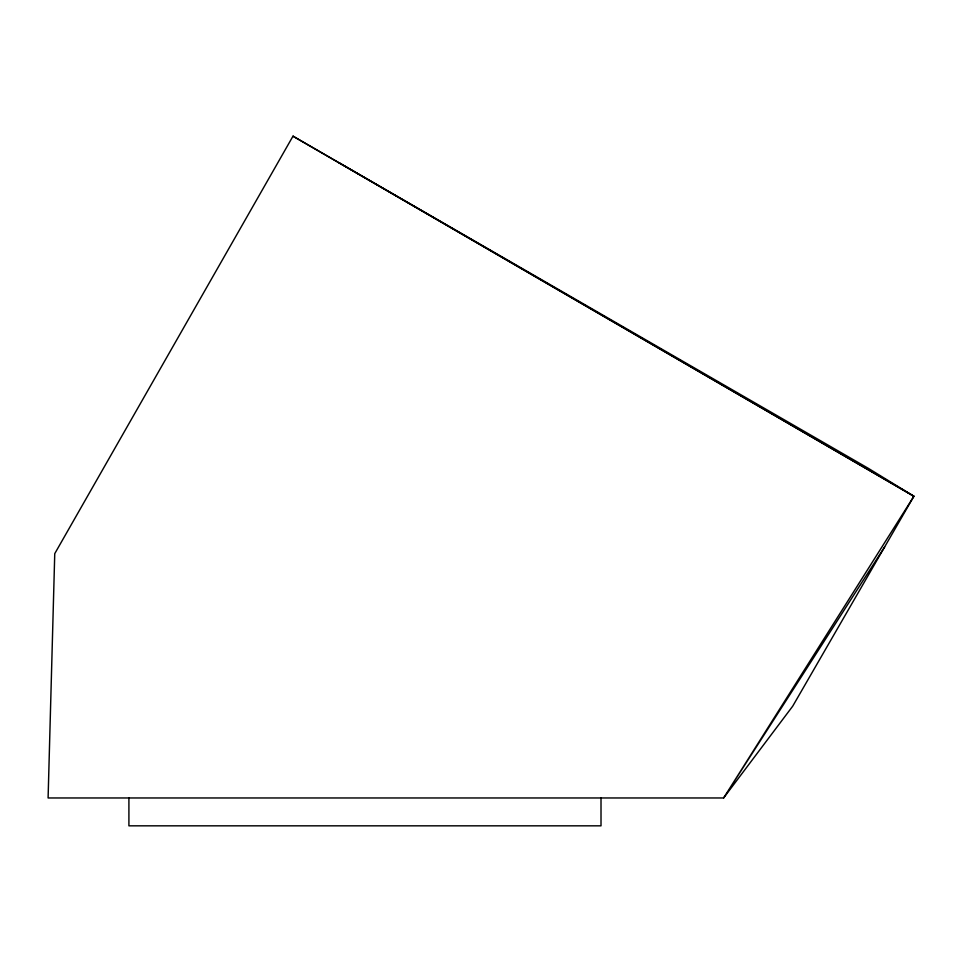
<?xml version="1.0" encoding="UTF-8"?>
<svg xmlns="http://www.w3.org/2000/svg" width="962" height="962" viewBox="0 0 962 962"><rect width="100%" height="100%" fill="white"/><g stroke="black" fill="none" stroke-linecap="round" stroke-linejoin="round"><path stroke-width="1.44" d="M292.989 136.171L54.75 553.643L48.1 797.967L723.616 797.967L792.688 706.204L913.9 496.26L868.421 468.398L292.989 136.171L913.9 496.26L723.616 797.967L884.643 546.933M338.84 162.638L913.9 496.26M601.01 797.967L601.01 825.829L128.908 825.829L128.908 797.967"/></g></svg>
